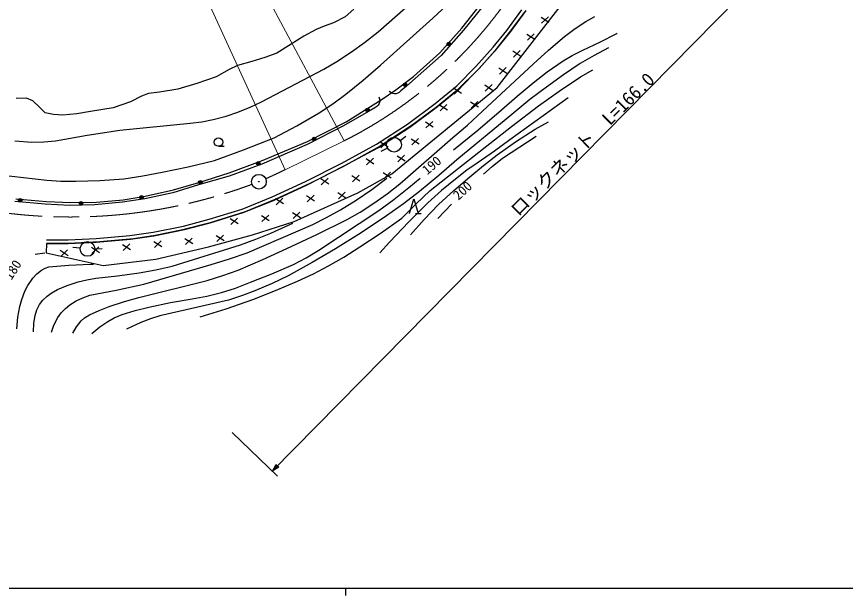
# Model space of a CAD drawing. Units: millimetres, scale not verified. Extents: x 40000 to 680000, y 20000 to 380000.
# Drawn here: x 223448 to 335699, y 204000 to 282464 of the extents above; entities that cross this region are included whole.
import ezdxf
from ezdxf.enums import TextEntityAlignment as Align

# ---------------------------------------------------------------- set-up
doc = ezdxf.new("R2010")
doc.units = ezdxf.units.MM
doc.header["$LTSCALE"] = 1000
doc.linetypes.add('CHAIN', pattern=[18.5, 12, -1.5, 3.5, -1.5])
for name, color, linetype, lineweight in [('S-BGD', 7, 'Continuous', 25), ('S-BMK', 2, 'CHAIN', 13), ('S-BMK-SRVR', 3, 'Continuous', 25), ('S-STR-HTXT', 7, 'Continuous', 13), ('S-TTL-BAND', 7, 'Continuous', 25)]:
    doc.layers.add(name, color=color, linetype=linetype, lineweight=lineweight)
doc.styles.add('ＭＳ ゴシック', font='')
doc.styles.get('ＭＳ ゴシック').set_extended_font_data('MS Gothic')

msp = doc.modelspace()

# ---------------------------------------------------------------- linework, layer by layer
at = {"layer": 'S-BGD'}
for p, q in [((288553, 272840), (301283, 289276)), ((283755, 280871), (286279, 284084)), ((269102, 283456), (267954, 282447)), ((286642, 283915), (283997, 280615)), ((289823, 280589), (291883, 283364)), ((290220, 280287), (292292, 283078)), ((292424, 283274), (290328, 280432)), ((267954, 282447), (266364, 281636)), ((295553, 281651), (294481, 282346)), ((294558, 281556), (295476, 282441)), ((264001, 280716), (262367, 279817)), ((265105, 281176), (264001, 280716)), ((266364, 281636), (265105, 281176)), ((280786, 277570), (283755, 280871)), ((262367, 279817), (260645, 278721)), ((283997, 280615), (280937, 277164)), ((288009, 278326), (289823, 280589)), ((290328, 280432), (288235, 277830)), ((288392, 278007), (290220, 280287)), ((293645, 279353), (292573, 280048)), ((292650, 279258), (293568, 280144)), ((260645, 278721), (258714, 277521)), ((258714, 277521), (257080, 276907)), ((277223, 274357), (280786, 277570)), ((285655, 275673), (288009, 278326)), ((286021, 275334), (288392, 278007)), ((288235, 277830), (286117, 275442)), ((291737, 277056), (290665, 277751)), ((290742, 276960), (291661, 277846)), ((255292, 276359), (253371, 275811)), ((257080, 276907), (255292, 276359)), ((280937, 277164), (276238, 273039)), ((252222, 275307), (250478, 274277)), ((253371, 275811), (252222, 275307)), ((286117, 275442), (283051, 272421)), ((283081, 273093), (285655, 275673)), ((283420, 272728), (286021, 275334)), ((289829, 274758), (288758, 275453)), ((288834, 274663), (289753, 275548)), ((250478, 274277), (247872, 273378)), ((274789, 272530), (277223, 274357)), ((247872, 273378), (245267, 272633)), ((276238, 273039), (275489, 272381)), ((279550, 265501), (288553, 272840)), ((280154, 270659), (283081, 273093)), ((282704, 271962), (283622, 272847)), ((287922, 272460), (286850, 273156)), ((286926, 272365), (287845, 273251)), ((240386, 271690), (238863, 270901)), ((241314, 272019), (240386, 271690)), ((242793, 272194), (241314, 272019)), ((245267, 272633), (242793, 272194)), ((272948, 271262), (274789, 272530)), ((274007, 272247), (273928, 272336)), ((274169, 272124), (274007, 272247)), ((274418, 272025), (274169, 272124)), ((274614, 271985), (274418, 272025)), ((274813, 272001), (274614, 271985)), ((275073, 272069), (274813, 272001)), ((275249, 272171), (275073, 272069)), ((275489, 272381), (275249, 272171)), ((283051, 272421), (280293, 270142)), ((280464, 270269), (283420, 272728)), ((283699, 272057), (282627, 272752)), ((224770, 271383), (223379, 271340)), ((225654, 271033), (224770, 271383)), ((226559, 270178), (225654, 271033)), ((238863, 270901), (236544, 270112)), ((268065, 268204), (272948, 271262)), ((272552, 270677), (272440, 270475)), ((272494, 271563), (272575, 271426)), ((272624, 270949), (272552, 270677)), ((272575, 271426), (272627, 271180)), ((272627, 271180), (272624, 270949)), ((276403, 267884), (280154, 270659)), ((280796, 269664), (281715, 270550)), ((286014, 270163), (284942, 270858)), ((285018, 270068), (285937, 270953)), ((227310, 269411), (226559, 270178)), ((228458, 269169), (227310, 269411)), ((233471, 269586), (231616, 269279)), ((236544, 270112), (233471, 269586)), ((271099, 269605), (267737, 267655)), ((271963, 270106), (271099, 269605)), ((272239, 270266), (271963, 270106)), ((272440, 270475), (272239, 270266)), ((276690, 267477), (280464, 270269)), ((280293, 270142), (277035, 267733)), ((281791, 269759), (280719, 270454)), ((229717, 269104), (228458, 269169)), ((231616, 269279), (229717, 269104)), ((267737, 267655), (262825, 265104)), ((262839, 265521), (268065, 268204)), ((272211, 265159), (276403, 267884)), ((272468, 264733), (276690, 267477)), ((277035, 267733), (272711, 264890)), ((279883, 267462), (278811, 268157)), ((278888, 267366), (279807, 268252)), ((275377, 265675), (276186, 266257)), ((256641, 262896), (262839, 265521)), ((262825, 265104), (256667, 262479)), ((267504, 262603), (272211, 265159)), ((273753, 264760), (272681, 265456)), ((272758, 264665), (273676, 265551)), ((274281, 261149), (279550, 265501)), ((277976, 265164), (276904, 265859)), ((276980, 265069), (277899, 265954)), ((250798, 264887), (251547, 264887)), ((272711, 264890), (267645, 262117)), ((267738, 262165), (272468, 264733)), ((273679, 264637), (272791, 264181)), ((252247, 261296), (256641, 262896)), ((271845, 262463), (270773, 263158)), ((270850, 262368), (271769, 263253)), ((276068, 262866), (274996, 263562)), ((275072, 262771), (275991, 263657)), ((256667, 262479), (252246, 260829)), ((262590, 260101), (267504, 262603)), ((262810, 259655), (267738, 262165)), ((267645, 262117), (263233, 259871)), ((252246, 260829), (248090, 259666)), ((248127, 259968), (252247, 261296)), ((265715, 259762), (264643, 260457)), ((264720, 259666), (265638, 260552)), ((269937, 260165), (268865, 260860)), ((268942, 260070), (269861, 260956)), ((269686, 258554), (274281, 261149)), ((274160, 260569), (273088, 261264)), ((273165, 260474), (274083, 261359)), ((248090, 259666), (244629, 258578)), ((244692, 258957), (248127, 259968)), ((258054, 258008), (262590, 260101)), ((258254, 257552), (262810, 259655)), ((263233, 259871), (258581, 257703)), ((244629, 258578), (240813, 257753)), ((240878, 258097), (244692, 258957)), ((261023, 254705), (269686, 258554)), ((262812, 257369), (263730, 258254)), ((268030, 257868), (266958, 258563)), ((267034, 257772), (267953, 258658)), ((227325, 257041), (223207, 257378)), ((223328, 257761), (227485, 257388)), ((227485, 257388), (230769, 257282)), ((230769, 257282), (234265, 257312)), ((237790, 257303), (234050, 256966)), ((234265, 257312), (237868, 257644)), ((240813, 257753), (237790, 257303)), ((237868, 257644), (240878, 258097)), ((253985, 256377), (258054, 258008)), ((254153, 255910), (258254, 257552)), ((258581, 257703), (254402, 256009)), ((259585, 257060), (258513, 257755)), ((258589, 256965), (259508, 257851)), ((263807, 257464), (262735, 258159)), ((276656, 255759), (277255, 257744)), ((277255, 257744), (277855, 255759)), ((230650, 256853), (227325, 257041)), ((234050, 256966), (230650, 256853)), ((249523, 254990), (253985, 256377)), ((254402, 256009), (249648, 254510)), ((260904, 255071), (261823, 255957)), ((280503, 255083), (282367, 257045)), ((246066, 254065), (249523, 254990)), ((249662, 254513), (254153, 255910)), ((253454, 254359), (252383, 255054)), ((252459, 254264), (253378, 255149)), ((257677, 254763), (256605, 255458)), ((256682, 254668), (257600, 255553)), ((261899, 255166), (260827, 255862)), ((277455, 255759), (278255, 255759)), ((241961, 253238), (246066, 254065)), ((249648, 254510), (245721, 253489)), ((246181, 253582), (249662, 254513)), ((255400, 252857), (261023, 254705)), ((234214, 252362), (238799, 252775)), ((238799, 252775), (241961, 253238)), ((238858, 252282), (242047, 252749)), ((242221, 252784), (239297, 252347)), ((242047, 252749), (246181, 253582)), ((245721, 253489), (242221, 252784)), ((249438, 251251), (255400, 252857)), ((251547, 252061), (250475, 252757)), ((250551, 251966), (251470, 252852)), ((227521, 251695), (227450, 250447)), ((227521, 252191), (230438, 252191)), ((230500, 251697), (227521, 251695)), ((227521, 251695), (230450, 251695)), ((230438, 252191), (234214, 252362)), ((230450, 251695), (234248, 251866)), ((234712, 251908), (230500, 251697)), ((234248, 251866), (238858, 252282)), ((239297, 252347), (234712, 251908)), ((238879, 250850), (237807, 251545)), ((237884, 250755), (238803, 251641)), ((243102, 251254), (242030, 251949)), ((242106, 251159), (243025, 252044)), ((247324, 251658), (246252, 252353)), ((246329, 251563), (247247, 252448)), ((225951, 250269), (227258, 250436)), ((227450, 250447), (235166, 248706)), ((230434, 250043), (229363, 250738)), ((229439, 249948), (230358, 250833)), ((232056, 251071), (231062, 251178)), ((234657, 250447), (233585, 251142)), ((233662, 250351), (234580, 251237)), ((234049, 251003), (235048, 251043)), ((242315, 249590), (249438, 251251)), ((235166, 248706), (242315, 249590))]:
    msp.add_line(p, q, dxfattribs=at)
for points in [[(223205, 265601), (225529, 265452), (227130, 265468), (228726, 265598), (233001, 266385), (237410, 267083), (246943, 268001), (248529, 268210), (250082, 268515), (251821, 268982), (253428, 269522), (255096, 270195), (256605, 270913), (265048, 275340), (266823, 276392), (268827, 277704), (270579, 278947), (272436, 280393), (279573, 286702)], [(218032, 261385), (227563, 260300), (229442, 260166), (231468, 260130), (234712, 260260), (237992, 260491), (240563, 260871), (243158, 261361), (246678, 262106), (250238, 262966), (254192, 264412), (258340, 266043), (261395, 267666), (264440, 269400), (266265, 270620), (268046, 271941), (270369, 273824), (272753, 275890), (279805, 282252), (281712, 284005)], [(231069, 239554), (231585, 240422), (232190, 241200), (232662, 241617), (233330, 242048), (234627, 242641), (235974, 243145), (238051, 243839), (239987, 244380), (249275, 246696), (251375, 247349), (253472, 248111), (256780, 249519), (260067, 251030), (264108, 252914), (268223, 254954), (269984, 255964), (271833, 257152), (273620, 258432), (275342, 259795), (282541, 266080), (284515, 267758), (286554, 269635), (293451, 276034), (295506, 277921), (297661, 279755), (299098, 280832), (300544, 281788), (301762, 282476)], [(282604, 264401), (285902, 267077), (289138, 269834), (291227, 271685), (293406, 273479), (295328, 274952), (297452, 276447), (298701, 277195), (300125, 277915), (302452, 278997), (304761, 280183), (304806, 280207)], [(303616, 278225), (301669, 277207), (299770, 276093), (297498, 274568), (295203, 272903), (292977, 271201), (290509, 269180), (283081, 263044), (280653, 260919), (278035, 258767), (275846, 257074), (273555, 255436), (270094, 253142), (266620, 250966), (263481, 249109), (260215, 247300), (258047, 246279), (255710, 245300), (254036, 244648), (252161, 244036), (242858, 241886), (241566, 241504), (240260, 241000), (238335, 240087)], [(248319, 241764), (251843, 242869), (255434, 244104), (258531, 245323), (261496, 246596), (263668, 247609), (265688, 248667), (267760, 249870), (269938, 251260), (272694, 253073), (275632, 255140), (277514, 257050), (279469, 258882), (286896, 264763), (290470, 267577), (294146, 270343), (296915, 272346), (299820, 274299), (301469, 275259)], [(298128, 271447), (290271, 265757), (288166, 264197), (285808, 262583), (284443, 261633), (282872, 260405), (280991, 258880), (279133, 257224), (276560, 254640), (273973, 251895), (272631, 250432)], [(276778, 252872), (278640, 254947), (280599, 256973), (282655, 258873), (284834, 260748), (286665, 262288), (288524, 263718), (291033, 265493), (293672, 267216), (295478, 268195)], [(286676, 261087), (287860, 262160), (289258, 263278), (293827, 266251)], [(228164, 239687), (228506, 240625), (229035, 241686), (229509, 242326), (230069, 242903), (230667, 243390), (231515, 243927), (232422, 244354), (233387, 244681), (236957, 245366), (240667, 246193), (249784, 248879), (252281, 249604), (254682, 250416), (263582, 254282), (265411, 255207), (267322, 256288), (269424, 257566), (271579, 259008), (273588, 260557)], [(233640, 239508), (234723, 240400), (235790, 241147), (236664, 241616), (237771, 242073), (239506, 242606), (241380, 243067), (244311, 243684), (247235, 244199), (249202, 244567), (251189, 245050), (253085, 245667), (255142, 246453), (258030, 247596), (260957, 248875), (262669, 249775), (264385, 250793), (272523, 256197), (274548, 257690), (276573, 259307), (278097, 260578)], [(225722, 239725), (225791, 240916), (225959, 241939), (226206, 242699), (226565, 243413), (227006, 244014), (227575, 244577), (228123, 244987), (228994, 245476), (230295, 246009), (231788, 246495), (232943, 246797), (234198, 247008), (237103, 247314), (240072, 247737), (242301, 248136), (244538, 248644), (253792, 251541), (255866, 252270), (257904, 253096), (260880, 254476)], [(223495, 240144), (223641, 241727), (223885, 243163), (224151, 244124), (224586, 245239), (224975, 245998), (225643, 246989), (226183, 247577), (226813, 248084), (227338, 248370), (227830, 248529), (230534, 248760), (233472, 248901), (233863, 248911)]]:
    msp.add_lwpolyline(points, dxfattribs=at)
for centre, major_axis in [((281986, 278723), (250, 0)), ((281986, 278723), (150, 0)), ((281986, 278723), (50, 0)), ((276072, 273225), (250, 0)), ((276072, 273225), (150, 0)), ((276072, 273225), (50, 0)), ((270973, 269819), (250, 0)), ((270973, 269819), (150, 0)), ((270973, 269819), (50, 0)), ((263735, 265857), (250, 0)), ((274567, 265093), (1000, 0)), ((250798, 265453), (570, 0)), ((263735, 265857), (150, 0)), ((263735, 265857), (50, 0)), ((256186, 262565), (250, 0)), ((256186, 262565), (150, 0)), ((256186, 262565), (50, 0)), ((248351, 259997), (250, 0)), ((248351, 259997), (150, 0)), ((248351, 259997), (50, 0)), ((240378, 257939), (250, 0)), ((223940, 257567), (250, 0)), ((223940, 257567), (150, 0)), ((223940, 257567), (50, 0)), ((232173, 257152), (250, 0)), ((232173, 257152), (150, 0)), ((232173, 257152), (50, 0)), ((240378, 257939), (150, 0)), ((240378, 257939), (50, 0)), ((233050, 250963), (1000, 0))]:
    msp.add_ellipse(centre, major_axis=major_axis, ratio=0.992669, dxfattribs=at)
at = {"layer": 'S-BMK'}
msp.add_line((259804, 261704), (267819, 265624), dxfattribs=at)
for centre, major_axis, start_param, end_param in [((240636, 318710), (59990, 0), 5.1826436, 6.0375403), ((228727, 323955), (69989, 0), 5.1310403, 5.1724812), ((230735, 324771), (69989, 0), 4.4865843, 5.0714566)]:
    msp.add_ellipse(centre, major_axis=major_axis, ratio=0.992669, start_param=start_param, end_param=end_param, dxfattribs=at)
at = {"layer": 'S-BMK-SRVR'}
for major_axis in [(1000, 0), (40, 0)]:
    msp.add_ellipse((256263, 260082), major_axis=major_axis, ratio=0.992669, dxfattribs=at)
at = {"layer": 'S-STR-HTXT'}
for p, q in [((258075, 220862), (344034, 308210)), ((267819, 265624), (253708, 292007)), ((259804, 261704), (247410, 288872)), ((252665, 226107), (258790, 220168)), ((258075, 220862), (258573, 221766)), ((258974, 221377), (258075, 220862)), ((258270, 221060), (258602, 221682)), ((258888, 221404), (258270, 221060)), ((258382, 221174), (258632, 221598)), ((258803, 221432), (258382, 221174)), ((258550, 221344), (258661, 221514)), ((258718, 221459), (258550, 221344)), ((258573, 221766), (258974, 221377)), ((258602, 221682), (258888, 221404)), ((258632, 221598), (258803, 221432)), ((258661, 221514), (258718, 221459))]:
    msp.add_line(p, q, dxfattribs=at)
at = {"layer": 'S-TTL-BAND'}
for p, q in [((40000, 205000), (579000, 205000)), ((268000, 205000), (268000, 204000))]:
    msp.add_line(p, q, dxfattribs=at)

# ---------------------------------------------------------------- texts
at = {"layer": 'S-STR-HTXT', "style": 'ＭＳ ゴシック'}
for s, height, rotation, p in [('ロックネット\u3000L=166.0', 1833, 44.789, (291777, 254875)), ('190', 1320, 40.492, (279323, 260637)), ('200', 1320, 42.49, (283546, 257194)), ('180', 1320, 57.309, (223082, 246448))]:
    msp.add_text(s, height=height, rotation=rotation, dxfattribs=at).set_placement(p, align=Align.BOTTOM_LEFT)

doc.saveas('drawing.dxf')
